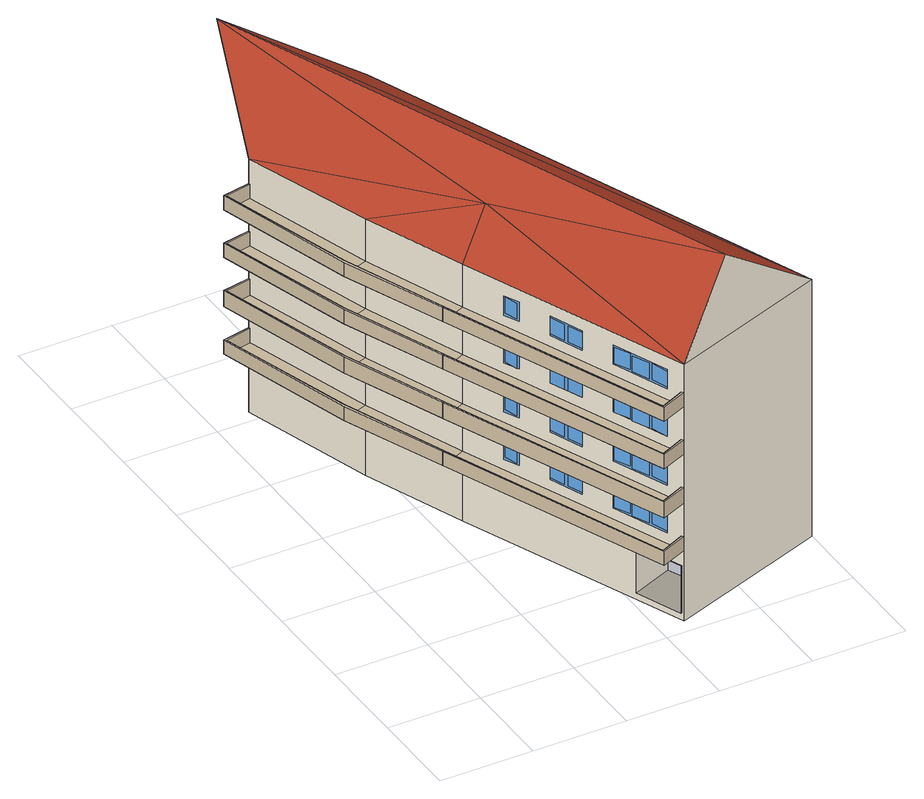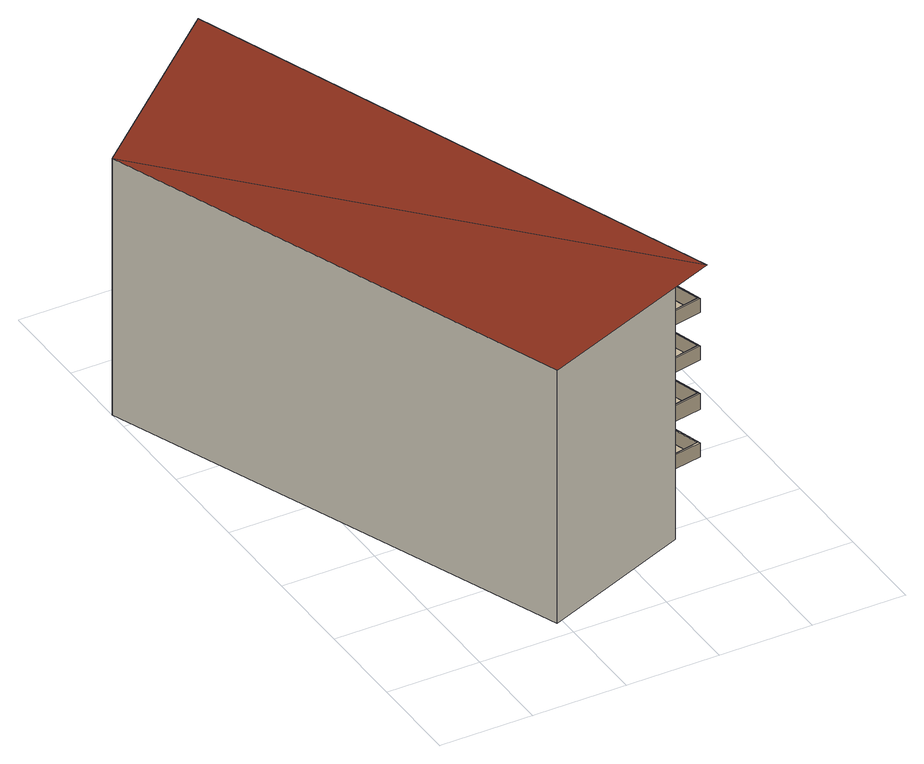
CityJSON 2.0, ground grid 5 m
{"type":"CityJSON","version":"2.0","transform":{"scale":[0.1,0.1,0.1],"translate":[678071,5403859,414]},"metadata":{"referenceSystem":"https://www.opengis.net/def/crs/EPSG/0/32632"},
"CityObjects":{
"building1":{"type":"Building","attributes":{"dataAvailable":"NotSufficient","measuredHeight":19.36},"children":["building1-1","building1-2","building1-3","building1-4"],"geometry":[{"type":"MultiSurface","lod":"3","boundaries":[[[0,1,2]],[[2,3,0]],[[1,4,2]],[[2,5,3]],[[6,4,7]],[[7,8,6]],[[8,5,6]],[[6,2,4]],[[2,6,5]],[[1,0,9,10,11],[12,13,14,15],[16,17,18,19],[20,21,22,23,24,25,26,27],[28,29,30,31],[32,33,34,35],[36,37,38,39,40,41,42,43],[44,45,46,47,48,49],[50,51,52,53],[54,55,56,57],[58,59,60,61,62,63,64,65],[66,67,68,69],[70,71,72,73],[74,75,76,77]],[[1,7,4]],[[1,11,78,7]],[[79,8,7,78]],[[80,5,8,79]],[[76,81,82,77]],[[3,83,10,9,0]],[[74,84,85,75]],[[3,5,80,83]],[[13,12,15,14],[86,87,88,89]],[[89,88,87,86]],[[90,25,24,91]],[[92,93,94,95]],[[96,97,98,99]],[[27,26,25,24,23,22,21,20],[99,98,97,96],[95,94,93,92],[91,24,25,90]],[[19,18,17,16],[100,101,102,103],[104,105,106,107]],[[107,106,105,104]],[[101,100,103,102]],[[108,39,38,109]],[[110,111,112,113]],[[114,115,116,117]],[[41,40,39,38,37,36,43,42],[117,116,115,114],[113,112,111,110],[109,38,39,108]],[[118,47,46,119]],[[120,121,122,123]],[[124,125,126,127]],[[47,46,45,44,49,48],[127,126,125,124],[123,122,121,120],[119,46,47,118]],[[128,61,60,129]],[[130,131,132,133]],[[134,135,136,137]],[[63,62,61,60,59,58,65,64],[137,136,135,134],[133,132,131,130],[129,60,61,128]],[[35,34,33,32],[138,139,140,141],[142,143,144,145]],[[145,144,143,142]],[[139,138,141,140]],[[54,57,56,55],[146,147,148,55],[149,150,56,151]],[[151,56,150,149]],[[147,146,55,148]],[[72,71,70,73],[152,153,154,155],[156,157,158,159]],[[159,158,157,156]],[[153,152,155,154]],[[29,28,31,30],[160,161,162,163]],[[163,162,161,160]],[[52,51,50,53],[164,165,166,167]],[[167,166,165,164]],[[68,67,66,69],[168,169,170,171]],[[171,170,169,168]],[[79,78,11,10,83,80]],[[82,81,85,84]],[[75,85,81,76]],[[77,82,84,74]]],"semantics":{"surfaces":[{"type":"RoofSurface","klumMaterialClass":"Ceramic","klumMaterialIndex":"D105","materialUncertainty":0.3},{"type":"RoofSurface"},{"type":"WallSurface"},{"type":"Window"},{"type":"GroundSurface"},{"type":"ClosureSurface"},{"type":"OuterCeilingSurface"},{"type":"OuterFloorSurface"}],"values":[0,0,0,0,0,0,1,0,0,2,2,2,2,2,2,2,2,2,3,3,3,3,3,3,3,3,3,3,3,3,3,3,3,3,3,3,3,3,3,3,3,3,3,3,3,3,3,3,3,3,3,3,3,3,4,5,6,7]}}]},
"building1-1":{"type":"BuildingInstallation","attributes":{"@cityeditor:layer":"Unclassified.LoD3","klumMaterialClass":"Plaster","klumMaterialIndex":"I202","materialUncertainty":0.5},"parents":["building1"],"geometry":[{"type":"MultiSurface","lod":"3","boundaries":[[[172,173,174,175,176,177]],[[178,179,180,181]],[[182,183,184,179,178,185]],[[186,187,182,185]],[[175,174,173,172,188]],[[181,175,188,189]],[[187,190,183,182]],[[180,191,190,187,186,181]],[[192,193,174,173]],[[191,180,181,189]],[[181,186,185,178]],[[179,184,191,180]],[[191,190,183,184]],[[193,194,175,174]],[[173,172,195,192]],[[177,176,196,197]],[[196,185,178,194,193,192,195,197]],[[181,186,176,175]],[[172,177,197,195]],[[176,186,185,196]],[[194,178,181,175]]]}]},
"building1-2":{"type":"BuildingInstallation","attributes":{"@cityeditor:layer":"Unclassified.LoD3","klumMaterialClass":"Plaster","klumMaterialIndex":"I202","materialUncertainty":0.5},"parents":["building1"],"geometry":[{"type":"MultiSurface","lod":"3","boundaries":[[[198,199,200,201,202,203]],[[204,205,206,207]],[[208,209,210,205,204,211]],[[212,213,208,211]],[[201,200,199,198,214]],[[207,201,214,215]],[[213,216,209,208]],[[206,217,216,213,212,207]],[[218,219,200,199]],[[217,206,207,215]],[[207,212,211,204]],[[205,210,217,206]],[[217,216,209,210]],[[219,220,201,200]],[[199,198,221,218]],[[203,202,222,223]],[[222,211,204,220,219,218,221,223]],[[207,212,202,201]],[[198,203,223,221]],[[202,212,211,222]],[[220,204,207,201]]]}]},
"building1-3":{"type":"BuildingInstallation","attributes":{"@cityeditor:layer":"Unclassified.LoD3","klumMaterialClass":"Plaster","klumMaterialIndex":"I202","materialUncertainty":0.5},"parents":["building1"],"geometry":[{"type":"MultiSurface","lod":"3","boundaries":[[[224,225,226,227,228,229]],[[230,231,232,233]],[[234,235,236,231,230,237]],[[238,239,234,237]],[[227,226,225,224,240]],[[233,227,240,241]],[[239,242,235,234]],[[232,243,242,239,238,233]],[[244,245,226,225]],[[243,232,233,241]],[[233,238,237,230]],[[231,236,243,232]],[[243,242,235,236]],[[245,246,227,226]],[[225,224,247,244]],[[229,228,248,249]],[[248,237,230,246,245,244,247,249]],[[233,238,228,227]],[[224,229,249,247]],[[228,238,237,248]],[[246,230,233,227]]]}]},
"building1-4":{"type":"BuildingInstallation","attributes":{"@cityeditor:layer":"Unclassified.LoD3","klumMaterialClass":"Plaster","klumMaterialIndex":"I202","materialUncertainty":0.5},"parents":["building1"],"geometry":[{"type":"MultiSurface","lod":"3","boundaries":[[[250,251,252,253,254,255]],[[256,257,258,259]],[[260,261,262,257,256,263]],[[264,265,260,263]],[[253,252,251,250,266]],[[259,253,266,267]],[[265,268,261,260]],[[258,269,268,265,264,259]],[[270,271,252,251]],[[269,258,259,267]],[[259,264,263,256]],[[257,262,269,258]],[[269,268,261,262]],[[271,272,253,252]],[[251,250,273,270]],[[255,254,274,275]],[[274,263,256,272,271,270,273,275]],[[259,264,254,253]],[[250,255,275,273]],[[254,264,263,274]],[[272,256,259,253]]]}]}
},
"vertices":[
[64,130,148],[114,8,148],[81,138,172],[43,185,148],[142,18,195],[21,257,146],[32,307,192],[200,39,148],[103,290,146],[64,130,8],[64,130,2],[114,8,2],[77,99,48],[73,107,48],[73,107,59],[77,99,59],[91,64,48],[84,82,48],[84,82,59],[91,64,59],[98,47,49],[98,47,58],[98,47,59],[110,17,59],[110,17,58],[110,17,49],[110,17,48],[98,47,48],[77,99,75],[73,107,75],[73,107,87],[77,99,87],[91,64,75],[84,82,75],[84,82,87],[91,64,87],[98,47,87],[110,17,87],[110,17,86],[110,17,76],[110,17,75],[98,47,75],[98,47,76],[98,47,86],[98,47,114],[110,17,114],[110,17,113],[110,17,103],[98,47,103],[98,47,113],[77,99,114],[77,99,103],[73,107,103],[73,107,114],[91,64,114],[91,64,103],[84,82,103],[84,82,114],[98,47,141],[110,17,141],[110,17,140],[110,17,131],[110,17,130],[98,47,130],[98,47,131],[98,47,140],[77,99,141],[77,99,130],[73,107,130],[73,107,141],[84,82,130],[84,82,141],[91,64,141],[91,64,130],[103,34,6],[103,34,33],[113,9,33],[113,9,6],[200,39,2],[103,290,2],[21,257,2],[136,18,33],[136,18,6],[43,185,2],[125,43,6],[125,43,33],[76,100,49],[74,107,49],[74,107,58],[76,100,58],[107,26,49],[107,26,58],[102,36,49],[106,27,49],[106,27,58],[102,36,58],[98,46,49],[102,38,49],[102,38,58],[98,46,58],[88,72,49],[88,72,58],[91,64,58],[91,64,49],[87,74,58],[87,74,49],[84,82,49],[84,82,58],[107,26,76],[107,26,86],[102,36,76],[106,27,76],[106,27,86],[102,36,86],[98,46,76],[102,38,76],[102,38,86],[98,46,86],[107,26,103],[107,26,113],[102,36,103],[106,27,103],[106,27,113],[102,36,113],[98,46,103],[102,38,103],[102,38,113],[98,46,113],[107,26,131],[107,26,140],[102,36,131],[106,27,131],[106,27,140],[102,36,140],[98,46,131],[102,38,131],[102,38,140],[98,46,140],[88,72,76],[88,72,86],[91,64,86],[91,64,76],[87,74,86],[87,74,76],[84,82,76],[84,82,86],[88,72,103],[88,72,113],[91,64,113],[87,74,113],[87,74,103],[84,82,113],[88,72,131],[88,72,140],[91,64,140],[91,64,131],[87,74,140],[87,74,131],[84,82,131],[84,82,140],[76,100,76],[74,107,76],[74,107,86],[76,100,86],[76,100,103],[74,107,103],[74,107,113],[76,100,113],[76,100,131],[74,107,131],[74,107,140],[76,100,140],
[21,257,124],[21,256,124],[7,253,124],[29,180,124],[28,179,124],[6,254,124],[51,124,132],[100,3,132],[100,3,124],[51,124,124],[100,2,132],[114,8,132],[113,9,132],[50,124,132],[50,124,124],[100,2,124],[43,185,124],[64,130,124],[114,8,124],[113,9,124],[21,256,132],[7,253,132],[29,180,132],[21,257,132],[28,179,132],[6,254,132],
[21,257,97],[21,256,97],[7,253,97],[29,180,97],[28,179,97],[6,254,97],[51,124,105],[100,3,105],[100,3,97],[51,124,97],[100,2,105],[114,8,105],[113,9,105],[50,124,105],[50,124,97],[100,2,97],[43,185,97],[64,130,97],[114,8,97],[113,9,97],[21,256,105],[7,253,105],[29,180,105],[21,257,105],[28,179,105],[6,254,105],
[21,257,42],[21,256,42],[7,253,42],[29,180,42],[28,179,42],[6,254,42],[51,124,50],[100,3,50],[100,3,42],[51,124,42],[100,2,50],[114,8,50],[113,9,50],[50,124,50],[50,124,42],[100,2,42],[43,185,42],[64,130,42],[114,8,42],[113,9,42],[21,256,50],[7,253,50],[29,180,50],[21,257,50],[28,179,50],[6,254,50],
[21,257,69],[21,256,69],[7,253,69],[29,180,69],[28,179,69],[6,254,69],[51,124,78],[100,3,78],[100,3,69],[51,124,69],[100,2,78],[114,8,78],[113,9,78],[50,124,78],[50,124,69],[100,2,69],[43,185,69],[64,130,69],[114,8,69],[113,9,69],[21,256,78],[7,253,78],[29,180,78],[21,257,78],[28,179,78],[6,254,78]
]}
